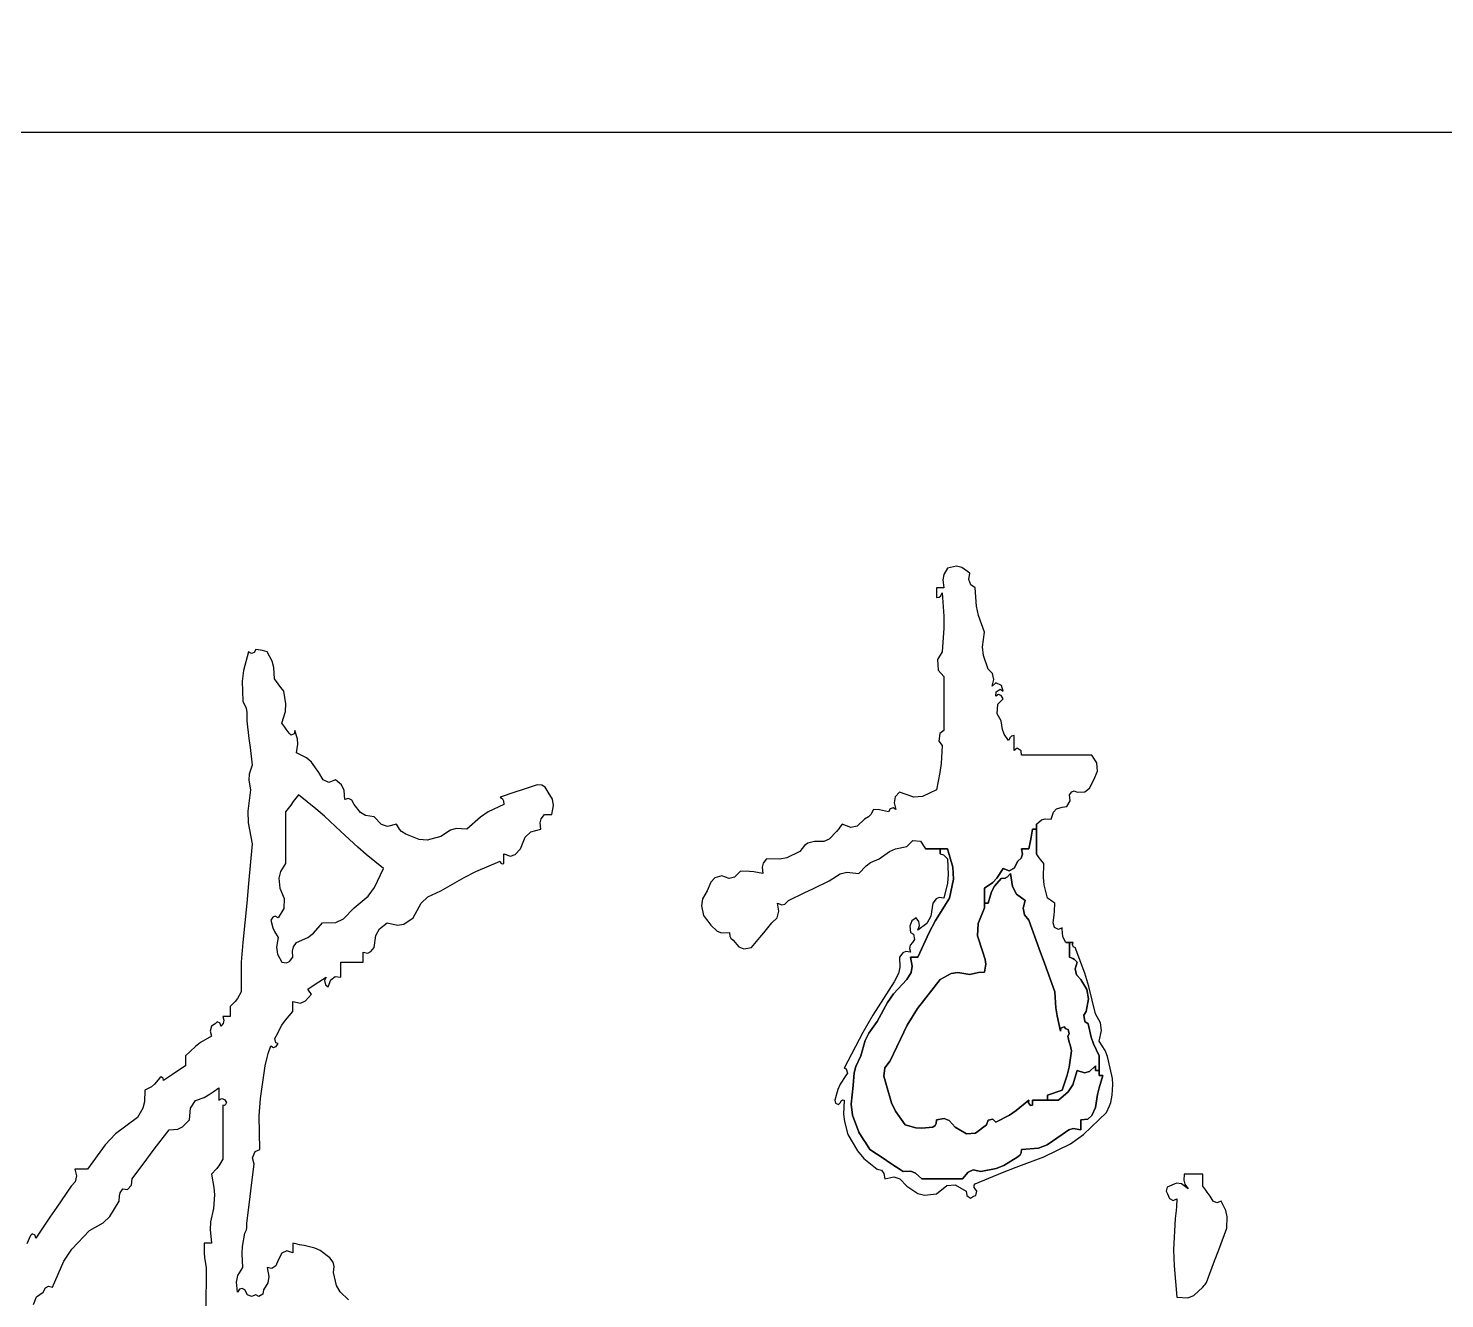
# Model space of a CAD drawing. Header units: millimetres. Extents: x 684647 to 685648, y 2545150 to 2545598.
# Drawn here: x 685612.08 to 685617.53, y 2545235.31 to 2545240.19 of the extents above; entities that cross this region are included whole.
import ezdxf

# ---------------------------------------------------------------- set-up
doc = ezdxf.new("R2010")
doc.units = ezdxf.units.MM
doc.layers.add('14', color=14, linetype='Continuous')
doc.layers.add('_0', color=7, linetype='Continuous')
doc.layers.add('JT-道路红线', color=7, linetype='Continuous', lineweight=5)

# ---------------------------------------------------------------- blocks, each defined once
blk = doc.blocks.new('dianziq11')
for p, q in [((1194862, -131021), (1194815, -131098)), ((1194971, -130998), (1194862, -131021)), ((1195036, -131013), (1194971, -130998)), ((1195133, -131081), (1195036, -131013)), ((1194815, -131098), (1194803, -131164)), ((1194803, -131164), (1194817, -131261)), ((1195123, -131160), (1195133, -131081)), ((1195147, -131225), (1195123, -131160)), ((1195201, -131261), (1195147, -131225)), ((1194763, -131261), (1194726, -131261)), ((1194726, -131261), (1194726, -131310)), ((1194726, -131310), (1194726, -131334)), ((1194726, -131334), (1194726, -131382)), ((1194726, -131382), (1194759, -131376)), ((1194759, -131376), (1194778, -131359)), ((1194781, -131261), (1194763, -131261)), ((1194778, -131359), (1194794, -131322)), ((1194817, -131261), (1194781, -131261)), ((1194794, -131322), (1194817, -131609)), ((1195214, -131486), (1195201, -131261)), ((1195239, -131602), (1195214, -131486)), ((1194817, -131609), (1194817, -131757)), ((1195314, -131804), (1195239, -131602)), ((1194817, -131757), (1194794, -132044)), ((1195289, -131983), (1195314, -131804)), ((1186317, -132044), (1186255, -132274)), ((1186352, -132063), (1186317, -132044)), ((1186384, -132053), (1186352, -132063)), ((1186407, -132014), (1186384, -132053)), ((1186462, -132023), (1186407, -132014)), ((1186489, -132029), (1186462, -132023)), ((1186543, -132044), (1186489, -132029)), ((1186607, -132157), (1186543, -132044)), ((1194794, -132044), (1194738, -132140)), ((1195300, -132091), (1195289, -131983)), ((1195359, -132255), (1195300, -132091)), ((1186255, -132274), (1186240, -132403)), ((1186628, -132235), (1186607, -132157)), ((1186634, -132376), (1186628, -132235)), ((1194738, -132140), (1194748, -132267)), ((1194748, -132267), (1194817, -132346)), ((1195411, -132310), (1195359, -132255)), ((1186240, -132403), (1186249, -132647)), ((1186679, -132436), (1186634, -132376)), ((1186701, -132466), (1186679, -132436)), ((1194817, -132346), (1194817, -132611)), ((1195405, -132466), (1195426, -132383)), ((1195453, -132424), (1195405, -132466)), ((1195426, -132383), (1195411, -132310)), ((1195521, -132455), (1195453, -132424)), ((1186747, -132526), (1186701, -132466)), ((1186773, -132679), (1186747, -132526)), ((1194817, -132611), (1194817, -132743)), ((1195450, -132586), (1195454, -132533)), ((1195484, -132568), (1195450, -132586)), ((1195454, -132533), (1195506, -132499)), ((1195477, -132686), (1195540, -132617)), ((1195517, -132578), (1195484, -132568)), ((1195506, -132499), (1195540, -132526)), ((1195540, -132617), (1195517, -132578)), ((1195540, -132526), (1195521, -132455)), ((1186249, -132647), (1186286, -132733)), ((1186286, -132733), (1186296, -132788)), ((1186296, -132788), (1186294, -132888)), ((1186724, -132918), (1186768, -132772)), ((1186768, -132772), (1186773, -132679)), ((1194817, -132743), (1194817, -133008)), ((1195467, -132801), (1195477, -132686)), ((1186294, -132888), (1186322, -133104)), ((1186760, -132966), (1186724, -132918)), ((1186778, -132990), (1186760, -132966)), ((1195518, -132888), (1195467, -132801)), ((1195532, -132994), (1195518, -132888)), ((1186322, -133104), (1186335, -133213)), ((1186814, -133038), (1186778, -132990)), ((1186837, -133062), (1186814, -133038)), ((1186875, -133045), (1186837, -133062)), ((1186882, -133008), (1186875, -133045)), ((1186916, -133108), (1186882, -133008)), ((1186921, -133172), (1186916, -133108)), ((1194768, -133043), (1194757, -133135)), ((1194757, -133135), (1194794, -133189)), ((1194817, -133008), (1194768, -133043)), ((1195553, -133050), (1195532, -132994)), ((1195608, -133129), (1195553, -133050)), ((1195625, -133091), (1195608, -133129)), ((1195644, -133074), (1195625, -133091)), ((1195676, -133068), (1195644, -133074)), ((1195676, -133141), (1195676, -133068)), ((1195676, -133177), (1195676, -133141)), ((1186335, -133213), (1186362, -133430)), ((1186905, -133279), (1186921, -133172)), ((1187027, -133340), (1186905, -133279)), ((1194794, -133189), (1194782, -133408)), ((1195676, -133249), (1195676, -133177)), ((1195711, -133221), (1195676, -133249)), ((1195762, -133256), (1195711, -133221)), ((1195766, -133309), (1195762, -133256)), ((1196110, -133309), (1195766, -133309)), ((1196282, -133309), (1196110, -133309)), ((1196625, -133309), (1196282, -133309)), ((1196685, -133401), (1196625, -133309)), ((1186362, -133430), (1186325, -133540)), ((1187087, -133394), (1187027, -133340)), ((1187176, -133520), (1187087, -133394)), ((1194782, -133408), (1194768, -133518)), ((1196693, -133505), (1196685, -133401)), ((1186325, -133540), (1186320, -133613)), ((1186320, -133613), (1186340, -133731)), ((1187228, -133611), (1187176, -133520)), ((1187297, -133642), (1187228, -133611)), ((1187380, -133610), (1187297, -133642)), ((1187453, -133669), (1187380, -133610)), ((1194768, -133518), (1194726, -133731)), ((1196595, -133712), (1196648, -133610)), ((1196648, -133610), (1196693, -133505)), ((1186340, -133731), (1186307, -133993)), ((1186927, -133791), (1186864, -133875)), ((1187140, -133963), (1186927, -133791)), ((1187485, -133738), (1187453, -133669)), ((1187493, -133851), (1187485, -133738)), ((1189572, -133761), (1189391, -133821)), ((1189391, -133821), (1189420, -133843)), ((1189663, -133731), (1189572, -133761)), ((1189844, -133671), (1189663, -133731)), ((1189904, -133673), (1189844, -133671)), ((1189941, -133698), (1189904, -133673)), ((1189979, -133761), (1189941, -133698)), ((1190032, -133847), (1189979, -133761)), ((1194223, -133816), (1194207, -133889)), ((1194274, -133761), (1194223, -133816)), ((1194449, -133823), (1194274, -133761)), ((1194557, -133815), (1194449, -133823)), ((1194726, -133731), (1194557, -133815)), ((1196354, -133791), (1196379, -133754)), ((1196361, -133868), (1196354, -133791)), ((1196379, -133754), (1196410, -133744)), ((1196410, -133744), (1196445, -133761)), ((1196445, -133761), (1196538, -133755)), ((1196538, -133755), (1196595, -133712)), ((1186307, -133993), (1186312, -134137)), ((1186832, -133918), (1186769, -134002)), ((1186769, -134002), (1186769, -134255)), ((1186864, -133875), (1186832, -133918)), ((1187244, -134053), (1187140, -133963)), ((1187540, -133837), (1187493, -133851)), ((1187579, -133857), (1187540, -133837)), ((1187606, -133912), (1187579, -133857)), ((1187687, -134009), (1187606, -133912)), ((1189246, -134002), (1189153, -134064)), ((1189437, -133912), (1189246, -134002)), ((1189420, -133843), (1189432, -133868)), ((1189432, -133868), (1189437, -133912)), ((1190024, -134032), (1190045, -133924)), ((1190045, -133924), (1190032, -133847)), ((1193958, -133972), (1193923, -134033)), ((1194031, -133978), (1193958, -133972)), ((1194067, -133984), (1194031, -133978)), ((1194139, -134002), (1194067, -133984)), ((1194162, -133964), (1194139, -134002)), ((1194195, -133953), (1194162, -133964)), ((1194229, -133972), (1194195, -133953)), ((1194207, -133889), (1194229, -133972)), ((1196128, -134092), (1196157, -134006)), ((1196157, -134006), (1196195, -133963)), ((1196195, -133963), (1196264, -133942)), ((1196264, -133942), (1196321, -133934)), ((1196321, -133934), (1196361, -133868)), ((1186312, -134137), (1186362, -134393)), ((1187447, -134243), (1187244, -134053)), ((1187746, -134045), (1187687, -134009)), ((1187854, -134062), (1187746, -134045)), ((1187942, -134155), (1187854, -134062)), ((1188016, -134180), (1187942, -134155)), ((1188126, -134152), (1188016, -134180)), ((1188161, -134214), (1188126, -134152)), ((1189153, -134064), (1188985, -134213)), ((1189882, -134137), (1189895, -134087)), ((1189889, -134213), (1189882, -134137)), ((1189895, -134087), (1189934, -134032)), ((1189934, -134032), (1189970, -134032)), ((1189970, -134032), (1189988, -134032)), ((1189988, -134032), (1190024, -134032)), ((1193574, -134152), (1193546, -134189)), ((1193679, -134193), (1193574, -134152)), ((1193755, -134176), (1193679, -134193)), ((1193845, -134092), (1193755, -134176)), ((1193897, -134060), (1193845, -134092)), ((1193923, -134033), (1193897, -134060)), ((1195947, -134152), (1196010, -134099)), ((1195947, -134213), (1195947, -134152)), ((1195947, -134152), (1195947, -134213)), ((1195947, -134213), (1195947, -134152)), ((1196010, -134099), (1196054, -134085)), ((1196054, -134085), (1196128, -134092)), ((1186769, -134255), (1186769, -134381)), ((1187651, -134432), (1187447, -134243)), ((1188186, -134240), (1188161, -134214)), ((1188239, -134273), (1188186, -134240)), ((1188403, -134339), (1188239, -134273)), ((1188499, -134346), (1188403, -134339)), ((1188668, -134303), (1188499, -134346)), ((1188784, -134225), (1188668, -134303)), ((1188855, -134205), (1188784, -134225)), ((1188985, -134213), (1188855, -134205)), ((1189640, -134454), (1189700, -134311)), ((1189700, -134311), (1189768, -134245)), ((1189768, -134245), (1189889, -134213)), ((1193415, -134335), (1193349, -134364)), ((1193506, -134243), (1193415, -134335)), ((1193533, -134207), (1193506, -134243)), ((1193546, -134189), (1193533, -134207)), ((1194365, -134423), (1194436, -134349)), ((1194436, -134349), (1194532, -134361)), ((1195875, -134357), (1195884, -134309)), ((1195884, -134309), (1195875, -134357)), ((1195884, -134309), (1195902, -134213)), ((1195902, -134213), (1195884, -134309)), ((1195902, -134213), (1195947, -134213)), ((1195947, -134213), (1195902, -134213)), ((1195902, -134213), (1195947, -134213)), ((1195947, -134213), (1195902, -134213)), ((1195902, -134213), (1195947, -134213)), ((1195947, -134213), (1195902, -134213)), ((1195947, -134514), (1195947, -134213)), ((1195947, -134213), (1195947, -134514)), ((1195947, -134514), (1195947, -134213)), ((1186362, -134393), (1186317, -134875)), ((1186769, -134381), (1186769, -134634)), ((1187755, -134522), (1187651, -134432)), ((1187967, -134695), (1187755, -134522)), ((1189437, -134562), (1189437, -134514)), ((1189437, -134514), (1189518, -134541)), ((1189518, -134541), (1189575, -134524)), ((1189575, -134524), (1189640, -134454)), ((1193054, -134484), (1192899, -134561)), ((1193114, -134411), (1193054, -134484)), ((1193155, -134384), (1193114, -134411)), ((1193234, -134363), (1193155, -134384)), ((1193349, -134364), (1193234, -134363)), ((1194026, -134574), (1194152, -134485)), ((1194152, -134485), (1194224, -134453)), ((1194224, -134453), (1194365, -134423)), ((1194532, -134361), (1194591, -134454)), ((1194591, -134454), (1194862, -134454)), ((1194862, -134454), (1194591, -134454)), ((1194591, -134454), (1194862, -134454)), ((1194862, -134454), (1194772, -134454)), ((1194772, -134454), (1194862, -134454)), ((1194862, -134454), (1194772, -134454)), ((1194772, -134454), (1194772, -134514)), ((1194772, -134514), (1194772, -134454)), ((1194772, -134454), (1194772, -134514)), ((1194772, -134514), (1194811, -134528)), ((1194928, -134678), (1194862, -134454)), ((1194862, -134454), (1194928, -134678)), ((1195762, -134568), (1195777, -134517)), ((1195777, -134517), (1195762, -134568)), ((1195777, -134517), (1195766, -134454)), ((1195766, -134454), (1195803, -134454)), ((1195803, -134454), (1195766, -134454)), ((1195766, -134454), (1195777, -134517)), ((1195803, -134454), (1195821, -134454)), ((1195821, -134454), (1195803, -134454)), ((1195821, -134454), (1195857, -134454)), ((1195857, -134454), (1195821, -134454)), ((1195857, -134454), (1195875, -134357)), ((1195875, -134357), (1195857, -134454)), ((1195983, -134562), (1195947, -134514)), ((1186769, -134634), (1186706, -134728)), ((1187858, -134925), (1187967, -134695)), ((1189097, -134731), (1189391, -134604)), ((1189391, -134604), (1189401, -134628)), ((1189401, -134628), (1189417, -134638)), ((1189417, -134638), (1189437, -134634)), ((1189437, -134586), (1189437, -134562)), ((1189437, -134634), (1189437, -134586)), ((1192607, -134629), (1192595, -134679)), ((1192595, -134679), (1192602, -134755)), ((1192647, -134574), (1192607, -134629)), ((1192812, -134581), (1192647, -134574)), ((1192899, -134561), (1192812, -134581)), ((1193777, -134755), (1193865, -134660)), ((1193865, -134660), (1193918, -134621)), ((1193918, -134621), (1194026, -134574)), ((1194811, -134528), (1194830, -134541)), ((1194830, -134541), (1194862, -134574)), ((1194862, -134574), (1194870, -134768)), ((1194933, -134824), (1194928, -134678)), ((1194928, -134678), (1194933, -134824)), ((1195465, -134812), (1195540, -134695)), ((1195540, -134695), (1195465, -134812)), ((1195540, -134695), (1195615, -134720)), ((1195615, -134720), (1195540, -134695)), ((1195615, -134720), (1195677, -134689)), ((1195677, -134689), (1195615, -134720)), ((1195677, -134689), (1195721, -134604)), ((1195721, -134604), (1195677, -134689)), ((1195721, -134604), (1195762, -134568)), ((1195762, -134568), (1195721, -134604)), ((1196001, -134586), (1195983, -134562)), ((1196038, -134634), (1196001, -134586)), ((1196033, -134805), (1196038, -134634)), ((1186706, -134728), (1186687, -134811)), ((1186687, -134811), (1186701, -134935)), ((1188668, -134966), (1188952, -134803)), ((1188952, -134803), (1189097, -134731)), ((1191966, -134859), (1191923, -134966)), ((1192016, -134809), (1191966, -134859)), ((1192104, -134785), (1192016, -134809)), ((1192194, -134815), (1192104, -134785)), ((1192256, -134798), (1192194, -134815)), ((1192330, -134725), (1192256, -134798)), ((1192439, -134728), (1192330, -134725)), ((1192494, -134734), (1192439, -134728)), ((1192602, -134755), (1192494, -134734)), ((1193216, -134940), (1193415, -134845)), ((1193415, -134845), (1193547, -134759)), ((1193547, -134759), (1193630, -134738)), ((1193630, -134738), (1193777, -134755)), ((1194861, -134871), (1194817, -135056)), ((1194870, -134768), (1194861, -134871)), ((1194885, -135056), (1194933, -134824)), ((1194933, -134824), (1194885, -135056)), ((1195314, -134935), (1195417, -134864)), ((1195417, -134864), (1195314, -134935)), ((1195417, -134864), (1195465, -134812)), ((1195465, -134812), (1195417, -134864)), ((1195434, -134910), (1195518, -134815)), ((1195518, -134815), (1195434, -134910)), ((1195518, -134815), (1195566, -134811)), ((1195566, -134811), (1195518, -134815)), ((1195566, -134811), (1195593, -134796)), ((1195593, -134796), (1195566, -134811)), ((1195593, -134796), (1195631, -134755)), ((1195631, -134755), (1195593, -134796)), ((1195631, -134755), (1195655, -134915)), ((1195655, -134915), (1195631, -134755)), ((1196042, -134894), (1196033, -134805)), ((1186317, -134875), (1186294, -135116)), ((1186701, -134935), (1186754, -135062)), ((1187606, -135176), (1187779, -135031)), ((1187779, -135031), (1187858, -134925)), ((1188429, -135116), (1188509, -135038)), ((1188509, -135038), (1188668, -134966)), ((1191923, -134966), (1191867, -135063)), ((1192918, -135086), (1193116, -134988)), ((1193116, -134988), (1193216, -134940)), ((1195314, -135176), (1195314, -134935)), ((1195314, -134935), (1195314, -135176)), ((1195314, -135176), (1195314, -134935)), ((1195314, -134935), (1195314, -135116)), ((1195314, -135116), (1195314, -134935)), ((1195314, -134935), (1195314, -135116)), ((1195359, -135116), (1195398, -134978)), ((1195398, -134978), (1195359, -135116)), ((1195398, -134978), (1195434, -134910)), ((1195434, -134910), (1195398, -134978)), ((1195655, -134915), (1195704, -135006)), ((1195704, -135006), (1195655, -134915)), ((1195704, -135006), (1195812, -135086)), ((1195812, -135086), (1195704, -135006)), ((1196083, -135056), (1196042, -134894)), ((1186294, -135116), (1186249, -135598)), ((1186747, -135183), (1186679, -135297)), ((1186754, -135062), (1186747, -135183)), ((1187477, -135310), (1187606, -135176)), ((1188329, -135297), (1188429, -135116)), ((1191867, -135063), (1191855, -135148)), ((1191855, -135148), (1191878, -135267)), ((1192778, -135298), (1192801, -135216)), ((1192801, -135216), (1192782, -135116)), ((1192782, -135116), (1192835, -135138)), ((1192835, -135138), (1192873, -135129)), ((1192873, -135129), (1192918, -135086)), ((1194681, -135116), (1194657, -135277)), ((1194723, -135064), (1194681, -135116)), ((1194715, -135328), (1194885, -135056)), ((1194885, -135056), (1194715, -135328)), ((1194760, -135047), (1194723, -135064)), ((1194817, -135056), (1194760, -135047)), ((1195234, -135366), (1195314, -135176)), ((1195314, -135176), (1195234, -135366)), ((1195314, -135116), (1195359, -135116)), ((1195359, -135116), (1195314, -135116)), ((1195314, -135116), (1195359, -135116)), ((1195359, -135116), (1195314, -135116)), ((1195314, -135116), (1195359, -135116)), ((1195359, -135116), (1195314, -135116)), ((1195314, -135116), (1195314, -135176)), ((1195314, -135176), (1195314, -135116)), ((1195314, -135116), (1195314, -135176)), ((1195812, -135086), (1195786, -135179)), ((1195786, -135179), (1195812, -135086)), ((1195786, -135179), (1195801, -135261)), ((1195801, -135261), (1195786, -135179)), ((1196119, -135080), (1196083, -135056)), ((1196137, -135092), (1196119, -135080)), ((1196173, -135116), (1196137, -135092)), ((1196164, -135262), (1196168, -135213)), ((1196168, -135213), (1196173, -135116)), ((1186612, -135289), (1186588, -135327)), ((1186588, -135327), (1186615, -135418)), ((1186644, -135278), (1186612, -135289)), ((1186679, -135297), (1186644, -135278)), ((1187111, -135484), (1187221, -135357)), ((1187221, -135357), (1187384, -135354)), ((1187384, -135354), (1187477, -135310)), ((1187917, -135430), (1188013, -135357)), ((1188013, -135357), (1188138, -135387)), ((1188138, -135387), (1188215, -135373)), ((1188215, -135373), (1188329, -135297)), ((1191878, -135267), (1191914, -135315)), ((1191914, -135315), (1191932, -135339)), ((1191932, -135339), (1191969, -135387)), ((1191969, -135387), (1192046, -135460)), ((1192615, -135478), (1192715, -135357)), ((1192715, -135357), (1192778, -135298)), ((1194424, -135334), (1194400, -135398)), ((1194478, -135297), (1194424, -135334)), ((1194511, -135340), (1194478, -135297)), ((1194608, -135367), (1194500, -135447)), ((1194500, -135447), (1194518, -135391)), ((1194518, -135391), (1194511, -135340)), ((1194657, -135277), (1194608, -135367)), ((1194637, -135475), (1194715, -135328)), ((1194715, -135328), (1194637, -135475)), ((1195228, -135518), (1195234, -135366)), ((1195234, -135366), (1195228, -135518)), ((1195801, -135261), (1195857, -135327)), ((1195857, -135327), (1195801, -135261)), ((1195857, -135327), (1195983, -135677)), ((1195983, -135677), (1195857, -135327)), ((1196151, -135357), (1196164, -135262)), ((1196171, -135416), (1196151, -135357)), ((1186615, -135418), (1186633, -135462)), ((1186633, -135462), (1186679, -135538)), ((1186679, -135538), (1186658, -135657)), ((1186905, -135598), (1187043, -135536)), ((1187043, -135536), (1187111, -135484)), ((1187854, -135658), (1187873, -135513)), ((1187873, -135513), (1187917, -135430)), ((1192046, -135460), (1192100, -135481)), ((1192100, -135481), (1192195, -135477)), ((1192195, -135477), (1192199, -135521)), ((1192199, -135521), (1192212, -135546)), ((1192212, -135546), (1192240, -135568)), ((1192466, -135658), (1192565, -135538)), ((1192565, -135538), (1192615, -135478)), ((1194400, -135398), (1194410, -135477)), ((1194410, -135477), (1194445, -135495)), ((1194457, -135561), (1194433, -135598)), ((1194445, -135495), (1194457, -135561)), ((1194500, -135779), (1194637, -135475)), ((1194637, -135475), (1194500, -135779)), ((1195292, -135718), (1195228, -135518)), ((1195228, -135518), (1195292, -135718)), ((1196218, -135441), (1196171, -135416)), ((1196264, -135417), (1196218, -135441)), ((1196265, -135493), (1196264, -135417)), ((1196276, -135536), (1196265, -135493)), ((1196309, -135598), (1196276, -135536)), ((1186240, -135694), (1186236, -135742)), ((1186249, -135598), (1186240, -135694)), ((1186658, -135657), (1186670, -135739)), ((1186853, -135703), (1186866, -135653)), ((1186860, -135779), (1186853, -135703)), ((1186866, -135653), (1186905, -135598)), ((1187719, -135767), (1187719, -135718)), ((1187719, -135718), (1187775, -135727)), ((1187775, -135727), (1187813, -135710)), ((1187813, -135710), (1187854, -135658)), ((1192240, -135568), (1192311, -135651)), ((1192311, -135651), (1192372, -135675)), ((1192372, -135675), (1192466, -135658)), ((1194316, -135726), (1194274, -135779)), ((1194353, -135710), (1194316, -135726)), ((1194410, -135718), (1194353, -135710)), ((1194404, -135630), (1194396, -135672)), ((1194396, -135672), (1194410, -135718)), ((1194433, -135598), (1194404, -135630)), ((1195323, -135806), (1195292, -135718)), ((1195292, -135718), (1195323, -135806)), ((1195983, -135677), (1196046, -135851)), ((1196046, -135851), (1195983, -135677)), ((1196354, -135598), (1196309, -135598)), ((1196309, -135598), (1196354, -135598)), ((1196354, -135598), (1196309, -135598)), ((1196399, -135598), (1196354, -135598)), ((1196354, -135598), (1196399, -135598)), ((1196399, -135598), (1196354, -135598)), ((1196354, -135598), (1196354, -135779)), ((1196354, -135779), (1196354, -135598)), ((1196354, -135598), (1196354, -135779)), ((1196354, -135779), (1196354, -135598)), ((1196354, -135598), (1196354, -135779)), ((1196354, -135779), (1196354, -135598)), ((1196389, -135621), (1196399, -135598)), ((1196402, -135655), (1196389, -135621)), ((1196422, -135658), (1196402, -135655)), ((1196539, -135973), (1196422, -135658)), ((1186236, -135742), (1186227, -135839)), ((1186227, -135839), (1186227, -135983)), ((1186670, -135739), (1186724, -135839)), ((1186724, -135839), (1186781, -135847)), ((1186781, -135847), (1186818, -135831)), ((1186818, -135831), (1186860, -135779)), ((1187447, -135911), (1187447, -135839)), ((1187447, -135839), (1187556, -135839)), ((1187447, -135947), (1187447, -135911)), ((1187556, -135839), (1187610, -135839)), ((1187610, -135839), (1187719, -135839)), ((1187719, -135791), (1187719, -135767)), ((1187719, -135839), (1187719, -135791)), ((1194277, -135904), (1194261, -135977)), ((1194274, -135779), (1194277, -135904)), ((1194430, -135886), (1194410, -135779)), ((1194410, -135779), (1194446, -135779)), ((1194446, -135779), (1194410, -135779)), ((1194410, -135779), (1194430, -135886)), ((1194417, -135964), (1194430, -135886)), ((1194430, -135886), (1194417, -135964)), ((1194446, -135779), (1194464, -135779)), ((1194464, -135779), (1194446, -135779)), ((1194464, -135779), (1194500, -135779)), ((1194500, -135779), (1194464, -135779)), ((1195314, -135959), (1195329, -135864)), ((1195329, -135864), (1195314, -135959)), ((1195329, -135864), (1195323, -135806)), ((1195323, -135806), (1195329, -135864)), ((1196046, -135851), (1196173, -136200)), ((1196173, -136200), (1196046, -135851)), ((1196354, -135779), (1196393, -135793)), ((1196393, -135793), (1196354, -135779)), ((1196393, -135793), (1196413, -135806)), ((1196413, -135806), (1196393, -135793)), ((1196413, -135806), (1196445, -135839)), ((1196445, -135839), (1196413, -135806)), ((1196445, -135839), (1196423, -135922)), ((1196423, -135922), (1196445, -135839)), ((1186227, -135983), (1186227, -136056)), ((1186227, -136056), (1186227, -136200)), ((1187130, -136109), (1187176, -136079)), ((1187176, -136079), (1187267, -136020)), ((1187267, -136020), (1187247, -136062)), ((1187247, -136062), (1187257, -136115)), ((1187289, -136140), (1187322, -136053)), ((1187322, -136053), (1187375, -136013)), ((1187375, -136013), (1187447, -136020)), ((1187447, -136020), (1187447, -135947)), ((1194207, -136080), (1193948, -136486)), ((1194201, -136227), (1194365, -136050)), ((1194365, -136050), (1194201, -136227)), ((1194261, -135977), (1194207, -136080)), ((1194365, -136050), (1194417, -135964)), ((1194417, -135964), (1194365, -136050)), ((1194493, -136404), (1194772, -136050)), ((1194772, -136050), (1194493, -136404)), ((1194772, -136050), (1194907, -135977)), ((1194907, -135977), (1194772, -136050)), ((1194907, -135977), (1194989, -135964)), ((1194989, -135964), (1194907, -135977)), ((1194989, -135964), (1195133, -135989)), ((1195133, -135989), (1194989, -135964)), ((1195133, -135989), (1195205, -135972)), ((1195205, -135972), (1195133, -135989)), ((1195205, -135972), (1195241, -135966)), ((1195241, -135966), (1195205, -135972)), ((1195241, -135966), (1195314, -135959)), ((1195314, -135959), (1195241, -135966)), ((1196423, -135922), (1196438, -135995)), ((1196438, -135995), (1196423, -135922)), ((1196438, -135995), (1196490, -136050)), ((1196490, -136050), (1196438, -135995)), ((1196490, -136050), (1196566, -136174)), ((1196566, -136174), (1196490, -136050)), ((1196590, -136137), (1196539, -135973)), ((1186227, -136200), (1186180, -136281)), ((1187015, -136313), (1187086, -136230)), ((1187040, -136170), (1187130, -136109)), ((1187059, -136194), (1187040, -136170)), ((1187068, -136206), (1187059, -136194)), ((1187086, -136230), (1187068, -136206)), ((1187257, -136115), (1187289, -136140)), ((1194126, -136333), (1194201, -136227)), ((1194201, -136227), (1194126, -136333)), ((1196173, -136200), (1196187, -136395)), ((1196187, -136395), (1196173, -136200)), ((1196566, -136174), (1196585, -136285)), ((1196585, -136285), (1196566, -136174)), ((1196671, -136471), (1196590, -136137)), ((1186152, -136319), (1186091, -136381)), ((1186091, -136381), (1186091, -136429)), ((1186091, -136429), (1186091, -136453)), ((1186180, -136281), (1186152, -136319)), ((1186860, -136369), (1186860, -136321)), ((1186860, -136321), (1186953, -136338)), ((1186860, -136393), (1186860, -136369)), ((1186860, -136441), (1186860, -136393)), ((1186953, -136338), (1187015, -136313)), ((1194003, -136562), (1194126, -136333)), ((1194126, -136333), (1194003, -136562)), ((1194367, -136609), (1194493, -136404)), ((1194493, -136404), (1194367, -136609)), ((1196187, -136395), (1196201, -136493)), ((1196201, -136493), (1196187, -136395)), ((1196585, -136285), (1196558, -136441)), ((1196558, -136441), (1196585, -136285)), ((1185910, -136592), (1185866, -136619)), ((1185932, -136568), (1185910, -136592)), ((1185971, -136585), (1185932, -136568)), ((1185978, -136622), (1185971, -136585)), ((1186007, -136590), (1185978, -136622)), ((1186037, -136501), (1186001, -136501)), ((1186001, -136501), (1186015, -136547)), ((1186015, -136547), (1186007, -136590)), ((1186055, -136501), (1186037, -136501)), ((1186091, -136501), (1186055, -136501)), ((1186091, -136453), (1186091, -136501)), ((1186725, -136608), (1186767, -136546)), ((1186767, -136546), (1186860, -136441)), ((1193948, -136486), (1193826, -136698)), ((1193899, -136706), (1194003, -136562)), ((1194003, -136562), (1193899, -136706)), ((1196201, -136493), (1196241, -136682)), ((1196241, -136682), (1196201, -136493)), ((1196558, -136441), (1196527, -136488)), ((1196527, -136488), (1196558, -136441)), ((1196527, -136488), (1196539, -136564)), ((1196539, -136564), (1196527, -136488)), ((1196539, -136564), (1196580, -136592)), ((1196580, -136592), (1196539, -136564)), ((1196580, -136592), (1196618, -136757)), ((1196618, -136757), (1196580, -136592)), ((1196730, -136581), (1196671, -136471)), ((1196742, -136673), (1196730, -136581)), ((1185865, -136742), (1185731, -136821)), ((1185866, -136619), (1185847, -136682)), ((1185847, -136682), (1185865, -136742)), ((1186638, -136772), (1186656, -136742)), ((1186651, -136823), (1186638, -136772)), ((1186656, -136742), (1186725, -136608)), ((1193826, -136698), (1193596, -137134)), ((1193855, -136797), (1193899, -136706)), ((1193899, -136706), (1193855, -136797)), ((1194161, -137043), (1194367, -136609)), ((1194367, -136609), (1194161, -137043)), ((1196241, -136682), (1196248, -136645)), ((1196248, -136645), (1196241, -136682)), ((1196248, -136645), (1196287, -136628)), ((1196287, -136628), (1196248, -136645)), ((1196287, -136628), (1196309, -136652)), ((1196309, -136652), (1196287, -136628)), ((1196309, -136652), (1196337, -136661)), ((1196337, -136661), (1196309, -136652)), ((1196349, -136713), (1196332, -136742)), ((1196332, -136742), (1196349, -136713)), ((1196332, -136742), (1196350, -136815)), ((1196350, -136815), (1196332, -136742)), ((1196337, -136661), (1196349, -136713)), ((1196349, -136713), (1196337, -136661)), ((1196618, -136757), (1196646, -136838)), ((1196646, -136838), (1196618, -136757)), ((1196716, -136803), (1196742, -136673)), ((1185667, -136870), (1185548, -136983)), ((1185731, -136821), (1185667, -136870)), ((1186558, -136957), (1186588, -136863)), ((1186588, -136863), (1186623, -136882)), ((1186623, -136882), (1186655, -136871)), ((1186679, -136833), (1186651, -136823)), ((1186655, -136871), (1186679, -136833)), ((1193800, -136983), (1193855, -136797)), ((1193855, -136797), (1193800, -136983)), ((1196377, -136923), (1196347, -137121)), ((1196347, -137121), (1196377, -136923)), ((1196350, -136815), (1196359, -136851)), ((1196359, -136851), (1196350, -136815)), ((1196359, -136851), (1196377, -136923)), ((1196377, -136923), (1196359, -136851)), ((1196646, -136838), (1196716, -136983)), ((1196716, -136983), (1196646, -136838)), ((1196787, -136920), (1196716, -136803)), ((1196816, -136990), (1196787, -136920)), ((1185548, -137104), (1185440, -137176)), ((1185548, -136983), (1185548, -137031)), ((1185548, -137031), (1185548, -137055)), ((1185548, -137055), (1185548, -137104)), ((1186462, -137507), (1186521, -137104)), ((1186521, -137104), (1186544, -137006)), ((1186544, -137006), (1186558, -136957)), ((1193720, -137193), (1193740, -137113)), ((1193740, -137113), (1193720, -137193)), ((1193740, -137113), (1193800, -136983)), ((1193800, -136983), (1193740, -137113)), ((1194096, -137130), (1194161, -137043)), ((1194161, -137043), (1194096, -137130)), ((1196347, -137121), (1196324, -137219)), ((1196324, -137219), (1196347, -137121)), ((1196671, -137104), (1196596, -137176)), ((1196596, -137176), (1196671, -137104)), ((1196671, -137128), (1196671, -137104)), ((1196671, -137104), (1196671, -137128)), ((1196716, -136983), (1196716, -137224)), ((1196716, -137224), (1196716, -136983)), ((1196716, -136983), (1196716, -137224)), ((1196716, -137164), (1196716, -136983)), ((1196716, -136983), (1196716, -137164)), ((1196716, -137164), (1196716, -136983)), ((1196851, -137134), (1196816, -136990)), ((1185232, -137254), (1185169, -137331)), ((1185249, -137241), (1185232, -137254)), ((1185275, -137258), (1185249, -137241)), ((1185277, -137284), (1185275, -137258)), ((1185386, -137212), (1185277, -137284)), ((1185440, -137176), (1185386, -137212)), ((1193619, -137224), (1193550, -137331)), ((1193596, -137134), (1193624, -137143)), ((1193637, -137194), (1193619, -137224)), ((1193624, -137143), (1193637, -137194)), ((1193709, -137345), (1193720, -137193)), ((1193720, -137193), (1193709, -137345)), ((1194081, -137231), (1194096, -137130)), ((1194096, -137130), (1194081, -137231)), ((1194116, -137345), (1194081, -137231)), ((1194081, -137231), (1194116, -137345)), ((1196324, -137219), (1196264, -137405)), ((1196264, -137405), (1196324, -137219)), ((1196445, -137164), (1196392, -137339)), ((1196392, -137339), (1196445, -137164)), ((1196534, -137192), (1196445, -137164)), ((1196445, -137164), (1196534, -137192)), ((1196596, -137176), (1196534, -137192)), ((1196534, -137192), (1196596, -137176)), ((1196671, -137140), (1196671, -137128)), ((1196671, -137128), (1196671, -137140)), ((1196671, -137164), (1196671, -137140)), ((1196671, -137140), (1196671, -137164)), ((1196716, -137164), (1196671, -137164)), ((1196671, -137164), (1196716, -137164)), ((1196716, -137164), (1196671, -137164)), ((1196671, -137164), (1196716, -137164)), ((1196716, -137164), (1196671, -137164)), ((1196671, -137164), (1196716, -137164)), ((1196761, -137224), (1196715, -137376)), ((1196715, -137376), (1196761, -137224)), ((1196716, -137224), (1196716, -137164)), ((1196716, -137164), (1196716, -137224)), ((1196716, -137224), (1196716, -137164)), ((1196716, -137224), (1196734, -137224)), ((1196734, -137224), (1196716, -137224)), ((1196734, -137224), (1196743, -137224)), ((1196743, -137224), (1196734, -137224)), ((1196743, -137224), (1196761, -137224)), ((1196761, -137224), (1196743, -137224)), ((1196878, -137262), (1196851, -137134)), ((1196883, -137333), (1196878, -137262)), ((1185051, -137405), (1185045, -137546)), ((1185130, -137363), (1185051, -137405)), ((1185169, -137331), (1185130, -137363)), ((1185775, -137495), (1185847, -137447)), ((1185847, -137447), (1185883, -137423)), ((1185883, -137423), (1185955, -137375)), ((1185955, -137375), (1185955, -137435)), ((1185955, -137435), (1185955, -137465)), ((1185955, -137465), (1185955, -137525)), ((1193522, -137395), (1193483, -137525)), ((1193550, -137331), (1193522, -137395)), ((1193683, -137574), (1193709, -137345)), ((1193709, -137345), (1193683, -137574)), ((1194176, -137557), (1194116, -137345)), ((1194116, -137345), (1194176, -137557)), ((1196155, -137441), (1196083, -137465)), ((1196083, -137465), (1196155, -137441)), ((1196083, -137465), (1196083, -137525)), ((1196083, -137525), (1196083, -137465)), ((1196083, -137465), (1196083, -137525)), ((1196083, -137525), (1196083, -137465)), ((1196083, -137465), (1196083, -137525)), ((1196083, -137525), (1196083, -137465)), ((1196191, -137429), (1196155, -137441)), ((1196155, -137441), (1196191, -137429)), ((1196264, -137405), (1196191, -137429)), ((1196191, -137429), (1196264, -137405)), ((1196338, -137425), (1196218, -137525)), ((1196218, -137525), (1196338, -137425)), ((1196392, -137339), (1196338, -137425)), ((1196338, -137425), (1196392, -137339)), ((1196696, -137455), (1196671, -137616)), ((1196671, -137616), (1196696, -137455)), ((1196715, -137376), (1196696, -137455)), ((1196696, -137455), (1196715, -137376)), ((1196856, -137554), (1196874, -137465)), ((1196874, -137465), (1196883, -137333)), ((1185024, -137623), (1184961, -137736)), ((1185045, -137546), (1185024, -137623)), ((1185594, -137766), (1185606, -137622)), ((1185606, -137622), (1185668, -137528)), ((1185668, -137528), (1185775, -137495)), ((1185955, -137525), (1185990, -137506)), ((1185990, -137506), (1186022, -137517)), ((1186021, -137589), (1186001, -137586)), ((1186001, -137586), (1186001, -137851)), ((1186036, -137579), (1186021, -137589)), ((1186022, -137517), (1186046, -137555)), ((1186046, -137555), (1186036, -137579)), ((1186448, -137716), (1186462, -137507)), ((1193483, -137525), (1193490, -137562)), ((1193490, -137562), (1193529, -137579)), ((1193529, -137579), (1193551, -137555)), ((1193551, -137555), (1193561, -137532)), ((1193561, -137532), (1193576, -137522)), ((1193576, -137522), (1193596, -137525)), ((1193596, -137525), (1193591, -137696)), ((1193699, -137709), (1193683, -137574)), ((1193683, -137574), (1193699, -137709)), ((1194225, -137661), (1194176, -137557)), ((1194176, -137557), (1194225, -137661)), ((1195857, -137525), (1195702, -137653)), ((1195702, -137653), (1195857, -137525)), ((1195852, -137559), (1195857, -137525)), ((1195857, -137525), (1195852, -137559)), ((1195877, -137591), (1195852, -137559)), ((1195852, -137559), (1195877, -137591)), ((1195902, -137586), (1195877, -137591)), ((1195877, -137591), (1195902, -137586)), ((1196218, -137525), (1195902, -137525)), ((1195902, -137525), (1196218, -137525)), ((1196218, -137525), (1195902, -137525)), ((1195902, -137525), (1195902, -137549)), ((1195902, -137525), (1196083, -137525)), ((1196083, -137525), (1195902, -137525)), ((1195902, -137525), (1196083, -137525)), ((1195902, -137549), (1195902, -137525)), ((1195902, -137549), (1195902, -137561)), ((1195902, -137561), (1195902, -137549)), ((1195902, -137561), (1195902, -137586)), ((1195902, -137586), (1195902, -137561)), ((1196083, -137525), (1196218, -137525)), ((1196218, -137525), (1196083, -137525)), ((1196083, -137525), (1196218, -137525)), ((1196671, -137616), (1196626, -137713)), ((1196626, -137713), (1196671, -137616)), ((1196806, -137676), (1196842, -137597)), ((1196842, -137597), (1196856, -137554)), ((1184961, -137736), (1184691, -137938)), ((1185509, -137851), (1185594, -137766)), ((1186453, -138128), (1186448, -137716)), ((1193591, -137696), (1193601, -137785)), ((1193601, -137785), (1193641, -137947)), ((1193777, -137917), (1193699, -137709)), ((1193699, -137709), (1193777, -137917)), ((1194342, -137826), (1194225, -137661)), ((1194225, -137661), (1194342, -137826)), ((1194722, -137809), (1194709, -137835)), ((1194709, -137835), (1194722, -137809)), ((1194726, -137766), (1194722, -137809)), ((1194722, -137809), (1194726, -137766)), ((1194820, -137749), (1194726, -137766)), ((1194726, -137766), (1194820, -137749)), ((1194882, -137774), (1194820, -137749)), ((1194820, -137749), (1194882, -137774)), ((1194953, -137857), (1194882, -137774)), ((1194882, -137774), (1194953, -137857)), ((1195357, -137771), (1195337, -137826)), ((1195337, -137826), (1195357, -137771)), ((1195415, -137756), (1195357, -137771)), ((1195357, -137771), (1195415, -137756)), ((1195450, -137796), (1195415, -137756)), ((1195415, -137756), (1195450, -137796)), ((1195619, -137708), (1195450, -137796)), ((1195450, -137796), (1195619, -137708)), ((1195702, -137653), (1195619, -137708)), ((1195619, -137708), (1195702, -137653)), ((1196575, -137756), (1196490, -137766)), ((1196490, -137766), (1196575, -137756)), ((1196490, -137766), (1196490, -137814)), ((1196490, -137814), (1196490, -137766)), ((1196490, -137814), (1196490, -137838)), ((1196490, -137838), (1196490, -137814)), ((1196524, -137947), (1196806, -137676)), ((1196626, -137713), (1196575, -137756)), ((1196575, -137756), (1196626, -137713)), ((1184691, -137938), (1184563, -138070)), ((1185163, -138125), (1185345, -137887)), ((1185345, -137887), (1185451, -137880)), ((1185451, -137880), (1185509, -137851)), ((1186001, -137851), (1186001, -137983)), ((1186001, -137983), (1186001, -138248)), ((1193641, -137947), (1193761, -138147)), ((1193831, -138001), (1193777, -137917)), ((1193777, -137917), (1193831, -138001)), ((1194475, -137862), (1194342, -137826)), ((1194342, -137826), (1194475, -137862)), ((1194546, -137869), (1194475, -137862)), ((1194475, -137862), (1194546, -137869)), ((1194681, -137857), (1194546, -137869)), ((1194546, -137869), (1194681, -137857)), ((1194709, -137835), (1194681, -137857)), ((1194681, -137857), (1194709, -137835)), ((1195094, -137936), (1194953, -137857)), ((1194953, -137857), (1195094, -137936)), ((1195203, -137928), (1195094, -137936)), ((1195094, -137936), (1195203, -137928)), ((1195337, -137826), (1195203, -137928)), ((1195203, -137928), (1195337, -137826)), ((1196264, -137947), (1196080, -138072)), ((1196080, -138072), (1196264, -137947)), ((1196344, -137887), (1196264, -137947)), ((1196264, -137947), (1196344, -137887)), ((1196398, -137872), (1196344, -137887)), ((1196344, -137887), (1196398, -137872)), ((1196364, -138059), (1196524, -137947)), ((1196490, -137887), (1196398, -137872)), ((1196398, -137872), (1196490, -137887)), ((1196490, -137838), (1196490, -137887)), ((1196490, -137887), (1196490, -137838)), ((1184563, -138070), (1184350, -138368)), ((1185072, -138246), (1185163, -138125)), ((1186367, -138231), (1186396, -138155)), ((1186396, -138155), (1186453, -138128)), ((1193761, -138147), (1193838, -138237)), ((1193858, -138044), (1193831, -138001)), ((1193831, -138001), (1193858, -138044)), ((1193913, -138128), (1193858, -138044)), ((1193858, -138044), (1193913, -138128)), ((1194075, -138236), (1193913, -138128)), ((1193913, -138128), (1194075, -138236)), ((1195766, -138128), (1195762, -138171)), ((1195762, -138171), (1195766, -138128)), ((1195972, -138112), (1195766, -138128)), ((1195766, -138128), (1195972, -138112)), ((1196080, -138072), (1195972, -138112)), ((1195972, -138112), (1196080, -138072)), ((1196038, -138218), (1196364, -138059)), ((1184893, -138489), (1185072, -138246)), ((1185954, -138329), (1185926, -138367)), ((1186001, -138248), (1185954, -138329)), ((1186349, -138597), (1186385, -138308)), ((1186385, -138308), (1186367, -138231)), ((1193838, -138237), (1194003, -138368)), ((1194157, -138290), (1194075, -138236)), ((1194075, -138236), (1194157, -138290)), ((1194320, -138399), (1194157, -138290)), ((1194157, -138290), (1194320, -138399)), ((1195550, -138325), (1195456, -138363)), ((1195456, -138363), (1195550, -138325)), ((1195721, -138218), (1195550, -138325)), ((1195550, -138325), (1195721, -138218)), ((1195702, -138346), (1196038, -138218)), ((1195749, -138196), (1195721, -138218)), ((1195721, -138218), (1195749, -138196)), ((1195762, -138171), (1195749, -138196)), ((1195749, -138196), (1195762, -138171)), ((1184255, -138368), (1184192, -138368)), ((1184192, -138368), (1184214, -138451)), ((1184214, -138451), (1184198, -138524)), ((1184287, -138368), (1184255, -138368)), ((1184350, -138368), (1184287, -138368)), ((1184887, -138566), (1184893, -138489)), ((1185926, -138367), (1185865, -138429)), ((1185865, -138429), (1185894, -138593)), ((1194003, -138368), (1194053, -138382)), ((1194053, -138382), (1194083, -138422)), ((1194083, -138422), (1194094, -138489)), ((1194094, -138489), (1194203, -138461)), ((1194203, -138461), (1194278, -138486)), ((1194278, -138486), (1194365, -138579)), ((1194414, -138395), (1194320, -138399)), ((1194320, -138399), (1194414, -138395)), ((1194468, -138417), (1194414, -138395)), ((1194414, -138395), (1194468, -138417)), ((1194546, -138489), (1194468, -138417)), ((1194468, -138417), (1194546, -138489)), ((1194745, -138489), (1194546, -138489)), ((1194546, -138489), (1194745, -138489)), ((1194844, -138489), (1194745, -138489)), ((1194745, -138489), (1194844, -138489)), ((1195043, -138489), (1194844, -138489)), ((1194844, -138489), (1195043, -138489)), ((1195113, -138404), (1195043, -138489)), ((1195043, -138489), (1195113, -138404)), ((1195176, -138379), (1195113, -138404)), ((1195113, -138404), (1195176, -138379)), ((1195269, -138399), (1195176, -138379)), ((1195176, -138379), (1195269, -138399)), ((1195201, -138549), (1195535, -138412)), ((1195456, -138363), (1195269, -138399)), ((1195269, -138399), (1195456, -138363)), ((1195535, -138412), (1195702, -138346)), ((1197756, -138429), (1197749, -138504)), ((1197749, -138504), (1197762, -138554)), ((1197846, -138429), (1197756, -138429)), ((1197891, -138429), (1197846, -138429)), ((1197982, -138429), (1197891, -138429)), ((1197982, -138489), (1197982, -138429)), ((1197982, -138519), (1197982, -138489)), ((1184147, -138579), (1183975, -138832)), ((1184198, -138524), (1184147, -138579)), ((1184738, -138695), (1184749, -138659)), ((1184749, -138659), (1184780, -138609)), ((1184780, -138609), (1184837, -138618)), ((1184837, -138618), (1184887, -138566)), ((1185899, -138682), (1185888, -138850)), ((1185894, -138593), (1185899, -138682)), ((1186331, -138742), (1186349, -138597)), ((1194365, -138579), (1194497, -138666)), ((1194497, -138666), (1194580, -138686)), ((1194580, -138686), (1194726, -138670)), ((1194726, -138670), (1194851, -138571)), ((1194851, -138571), (1194955, -138562)), ((1194955, -138562), (1195088, -138640)), ((1195088, -138640), (1195096, -138692)), ((1195187, -138563), (1195201, -138549)), ((1195187, -138595), (1195187, -138563)), ((1195201, -138609), (1195187, -138595)), ((1195219, -138639), (1195201, -138609)), ((1195206, -138690), (1195219, -138639)), ((1197547, -138589), (1197534, -138640)), ((1197534, -138640), (1197552, -138670)), ((1197575, -138579), (1197547, -138589)), ((1197552, -138670), (1197573, -138728)), ((1197661, -138540), (1197575, -138579)), ((1197723, -138548), (1197661, -138540)), ((1197801, -138609), (1197723, -138548)), ((1197762, -138554), (1197801, -138609)), ((1197982, -138579), (1197982, -138519)), ((1198018, -138627), (1197982, -138579)), ((1198036, -138652), (1198018, -138627)), ((1198072, -138700), (1198036, -138652)), ((1183975, -138832), (1183889, -138958)), ((1184620, -138946), (1184735, -138760)), ((1184735, -138760), (1184738, -138695)), ((1185888, -138850), (1185852, -139013)), ((1186294, -139031), (1186331, -138742)), ((1195096, -138692), (1195142, -138723)), ((1195142, -138723), (1195179, -138700)), ((1195179, -138700), (1195206, -138690)), ((1197573, -138728), (1197620, -138754)), ((1197620, -138754), (1197665, -138730)), ((1197660, -138827), (1197656, -138875)), ((1197665, -138730), (1197660, -138827)), ((1198107, -138760), (1198072, -138700)), ((1198153, -138781), (1198107, -138760)), ((1198208, -138760), (1198153, -138781)), ((1198264, -138875), (1198208, -138760)), ((1183889, -138958), (1183717, -139212)), ((1184373, -139121), (1184539, -139027)), ((1184539, -139027), (1184620, -138946)), ((1185852, -139013), (1185847, -139105)), ((1197643, -138971), (1197625, -139356)), ((1197656, -138875), (1197643, -138971)), ((1198280, -138954), (1198264, -138875)), ((1198276, -139091), (1198280, -138954)), ((1183650, -139182), (1183607, -139281)), ((1183672, -139158), (1183650, -139182)), ((1183710, -139175), (1183672, -139158)), ((1183717, -139212), (1183710, -139175)), ((1184155, -139347), (1184373, -139121)), ((1185847, -139105), (1185865, -139272)), ((1186242, -139316), (1186272, -139151)), ((1186272, -139151), (1186292, -139109)), ((1186292, -139109), (1186297, -139081)), ((1186297, -139081), (1186294, -139031)), ((1198176, -139356), (1198276, -139091)), ((1184058, -139496), (1184155, -139347)), ((1185811, -139272), (1185775, -139272)), ((1185775, -139272), (1185775, -139393)), ((1185829, -139272), (1185811, -139272)), ((1185865, -139272), (1185829, -139272)), ((1186237, -139405), (1186242, -139316)), ((1186785, -139367), (1186723, -139398)), ((1186860, -139392), (1186785, -139367)), ((1186913, -139287), (1186860, -139272)), ((1186860, -139272), (1186860, -139320)), ((1186860, -139320), (1186860, -139344)), ((1186860, -139344), (1186860, -139392)), ((1186941, -139293), (1186913, -139287)), ((1186995, -139302), (1186941, -139293)), ((1187128, -139334), (1186995, -139302)), ((1187194, -139365), (1187128, -139334)), ((1187312, -139453), (1187194, -139365)), ((1197625, -139356), (1197630, -139552)), ((1198126, -139489), (1198176, -139356)), ((1183921, -139814), (1184058, -139496)), ((1185775, -139393), (1185780, -139454)), ((1185780, -139454), (1185797, -139573)), ((1186249, -139573), (1186237, -139405)), ((1186679, -139483), (1186649, -139553)), ((1186723, -139398), (1186679, -139483)), ((1187351, -139508), (1187312, -139453)), ((1187363, -139558), (1187351, -139508)), ((1198027, -139754), (1198126, -139489)), ((1185797, -139573), (1185794, -140103)), ((1186169, -139750), (1186187, -139668)), ((1186187, -139668), (1186249, -139573)), ((1186603, -139584), (1186543, -139573)), ((1186543, -139573), (1186563, -139681)), ((1186563, -139681), (1186551, -139758)), ((1186649, -139553), (1186603, -139584)), ((1187357, -139633), (1187363, -139558)), ((1187394, -139790), (1187357, -139633)), ((1197630, -139552), (1197665, -139934)), ((1183725, -139931), (1183808, -139874)), ((1183808, -139874), (1183835, -139820)), ((1183835, -139820), (1183873, -139799)), ((1183873, -139799), (1183921, -139814)), ((1186181, -139874), (1186169, -139750)), ((1186206, -139837), (1186181, -139874)), ((1186237, -139827), (1186206, -139837)), ((1186272, -139844), (1186237, -139827)), ((1186306, -139905), (1186272, -139844)), ((1186498, -139844), (1186490, -139897)), ((1186551, -139758), (1186498, -139844)), ((1187437, -139870), (1187394, -139790)), ((1187538, -139965), (1187437, -139870)), ((1197872, -139912), (1197982, -139814)), ((1197982, -139814), (1198000, -139790)), ((1198000, -139790), (1198009, -139778)), ((1198009, -139778), (1198027, -139754)), ((1183687, -140022), (1183725, -139931)), ((1186352, -139925), (1186306, -139905)), ((1186407, -139904), (1186352, -139925)), ((1186444, -139927), (1186407, -139904)), ((1186490, -139897), (1186444, -139927)), ((1197665, -139934), (1197797, -139941)), ((1197797, -139941), (1197872, -139912))]:
    blk.add_line(p, q)
blk = doc.blocks.new('图框')
at = {"layer": '14', "color": 14}
blk.add_line((97702.3, -87130.7), (121299, -87130.7), dxfattribs=at)
at = {"layer": '_0', "xscale": 0.0943866713860022, "yscale": 0.0943866713860022, "zscale": 0.0943866713860022}
blk.add_blockref('dianziq11', (1139.9, -75267), dxfattribs=at)

msp = doc.modelspace()

# ---------------------------------------------------------------- linework, layer by layer
at = {"layer": 'JT-道路红线'}
msp.add_lwpolyline([(685561.564, 2545191.3784, -0.000012), (685525.5533, 2545185.0358, -0.000109), (685523.0872, 2545184.6025, -0.000152), (685520.6222, 2545184.1708, -0.000196), (685518.1581, 2545183.741, -0.000239), (685515.6949, 2545183.3136, -0.000283), (685513.2325, 2545182.8889, -0.000326), (685510.7709, 2545182.4675, -0.00037), (685508.3099, 2545182.0497, -0.000392), (685505.9728, 2545181.6566, -0.000392), (685503.8406, 2545181.3015, -0.000392), (685501.8673, 2545180.9759, -0.000392), (685500.022, 2545180.6745, -0.000392), (685498.2826, 2545180.3931, -0.000392), (685496.6327, 2545180.1289, -0.000392), (685495.0599, 2545179.8796, -0.000392), (685493.5541, 2545179.6433, -0.000392), (685492.1076, 2545179.4186, -0.000392), (685490.7138, 2545179.2043, -0.000392), (685489.3674, 2545178.9995, -0.000392), (685488.0637, 2545178.8033, -0.000392), (685486.7991, 2545178.615, -0.000196)], format="xyb", dxfattribs=at)

# ---------------------------------------------------------------- block references
at = {"xscale": 0.003333333, "yscale": 0.003333333, "zscale": 0.003333333}
msp.add_blockref('图框', (685235.8899, 2545530.2296), dxfattribs=at)

doc.saveas('drawing.dxf')
